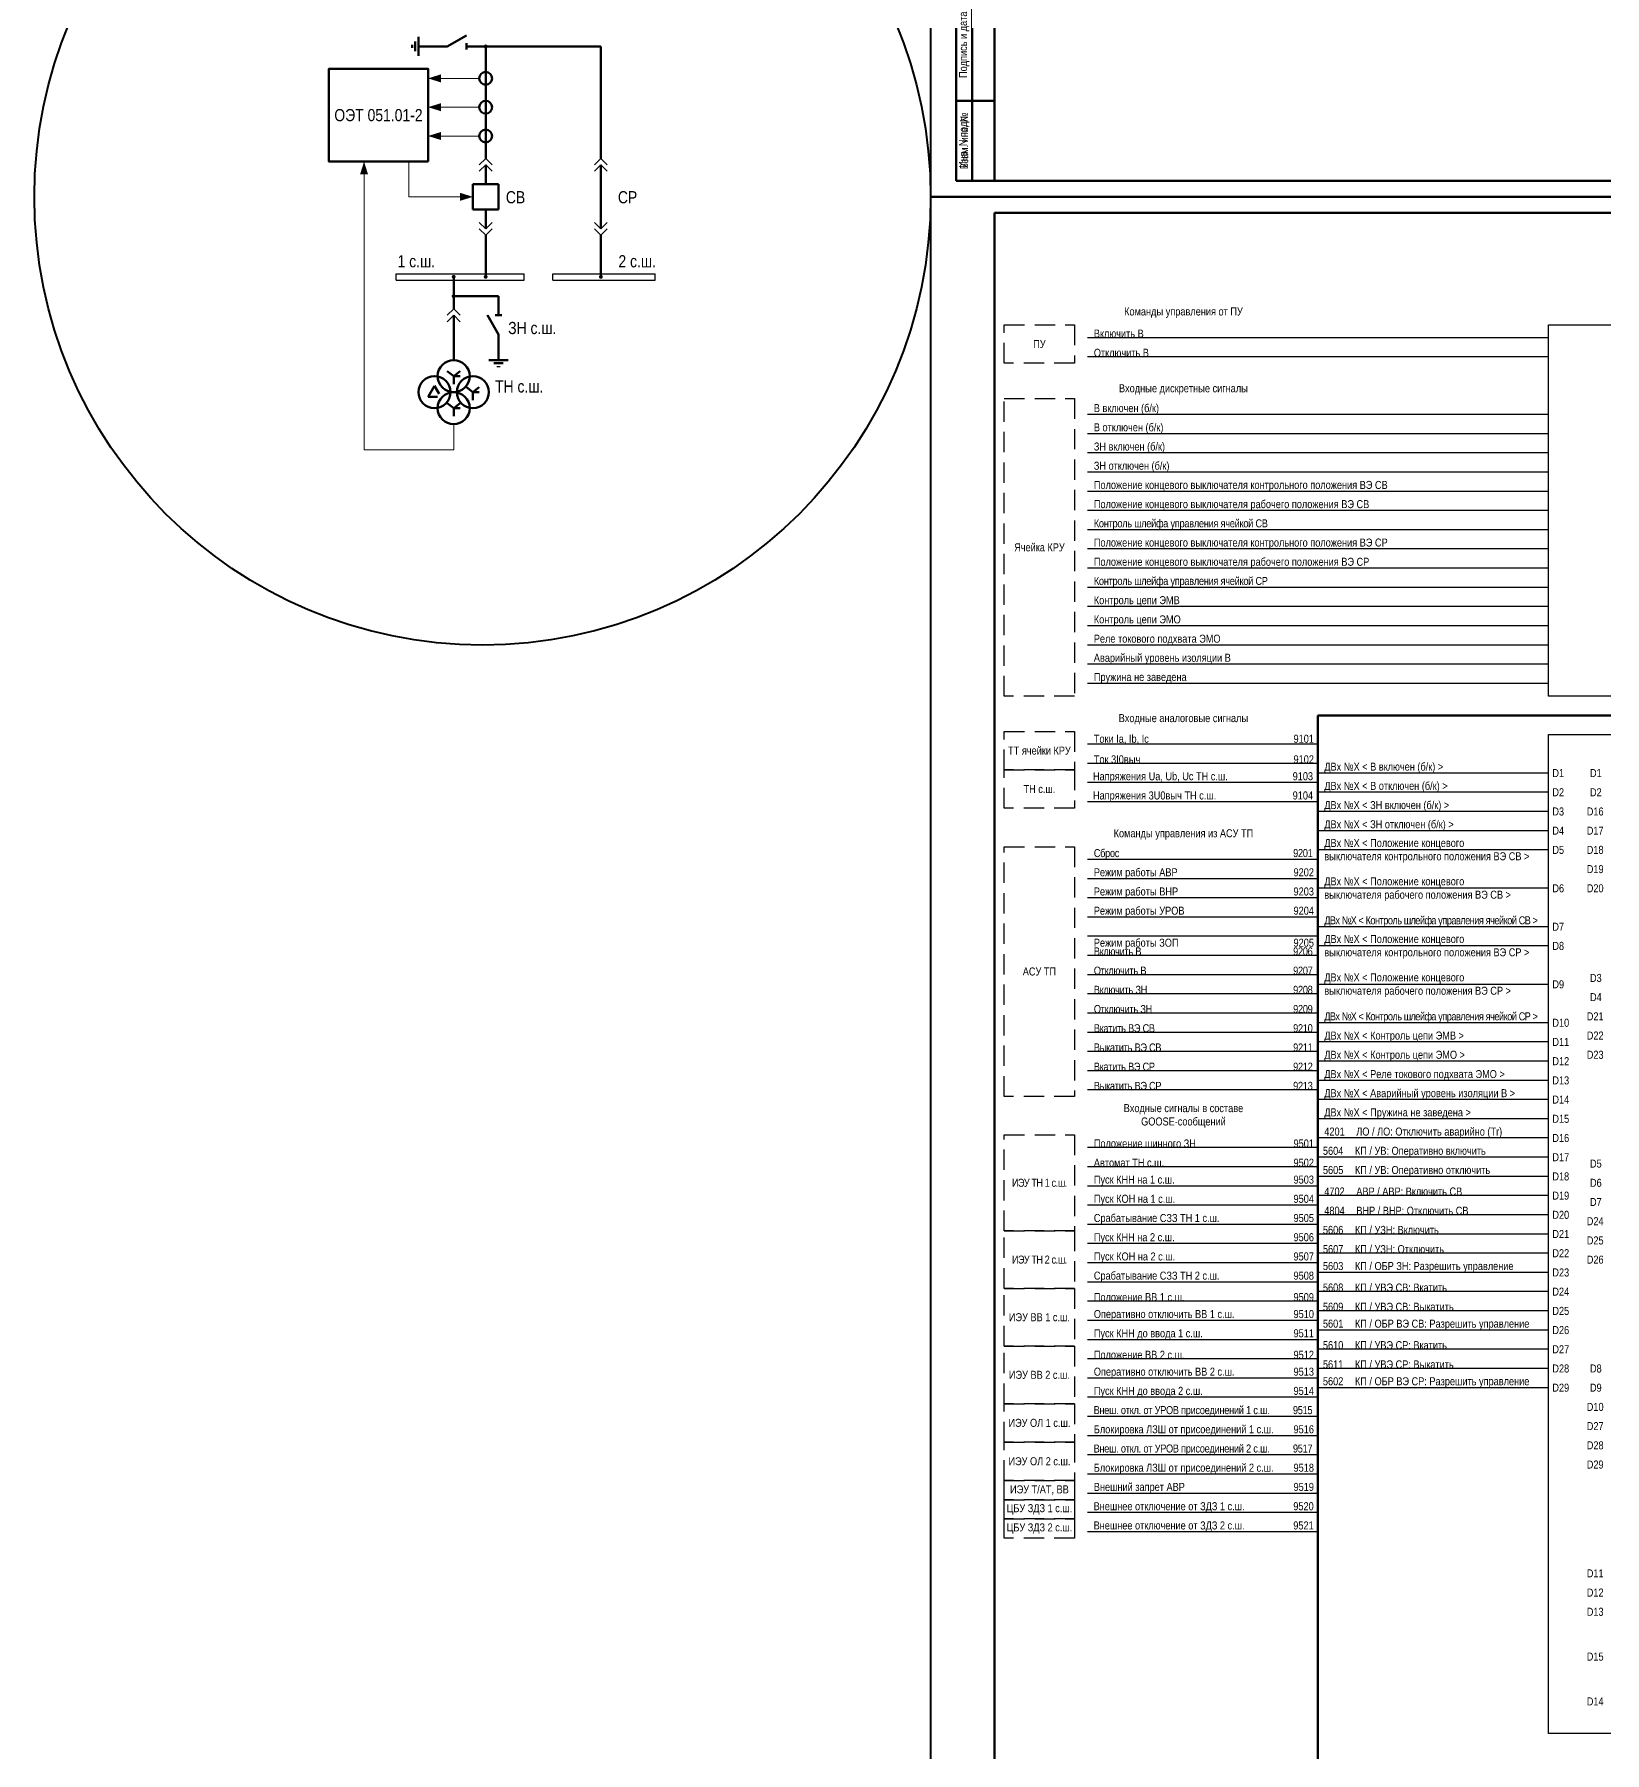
# Model space of a CAD drawing. Header units: millimetres. Extents: x 2179 to 12176, y -20554 to -12004.
# Drawn here: x 3403 to 3894, y -18517 to -17980 of the extents above; entities that cross this region are included whole.
import ezdxf
from ezdxf.enums import TextEntityAlignment as Align

# ---------------------------------------------------------------- set-up
doc = ezdxf.new("R2010")
doc.units = ezdxf.units.MM
doc.linetypes.add('штриховая2', pattern=[9.525, 6.35, -3.175])
for name, color, linetype, lineweight in [('GOOSE', 224, 'Continuous', 30), ('MMS', 190, 'Continuous', 30), ('Внутренняя шина', 4, 'Continuous', 70), ('Вход-Аналоги', 5, 'Continuous', 30), ('Линии связи', 75, 'Continuous', 30), ('Основная', 7, 'Continuous', 30), ('Основная сплошная', 7, 'Continuous', 30), ('Отключение_включение', 1, 'Continuous', 30), ('Сигналы внутр.', 13, 'Continuous', 30), ('Толстая', 7, 'Continuous', 53), ('Тонкая', 7, 'Continuous', 13), ('Цепи внешние', 134, 'Continuous', 30)]:
    doc.layers.add(name, color=color, linetype=linetype, lineweight=lineweight)
doc.layers.add('Рамка внешняя', color=8, linetype='Continuous', lineweight=40, plot=False)
doc.styles.add('2.5_Gost_RD', font='ARIALN.TTF', dxfattribs={"height": 2.5})
doc.styles.add('Narrow', font='ARIALN.TTF')
doc.styles.add('Вывод', font='tahoma.ttf', dxfattribs={"height": 2.5})
doc.styles.add('Компонент', font='ARIALN.TTF', dxfattribs={"height": 3.5})
doc.styles.add('Табл дан', font='ARIALN.TTF')

# ---------------------------------------------------------------- blocks, each defined once
blk = doc.blocks.new('*T16')
at = {"color": 0, "linetype": 'ByBlock', "lineweight": 50, "transparency": 16777216}
for p, q in [((0, 0), (0, 85)), ((0, 85), (12, 85)), ((5, 0), (5, 85)), ((12, 0), (12, 85)), ((0, 60), (12, 60)), ((0, 25), (12, 25)), ((0, 0), (12, 0))]:
    blk.add_line(p, q, dxfattribs=at)
at = {"color": 0, "transparency": 16777216, "char_height": 2.5, "attachment_point": 5, "rotation": 90, "style": '2.5_Gost_RD'}
for s, insert, width in [('Инв. № подл.', (2.5, 72.5), 23), ('Подпись и дата', (2.5, 42.5), 33), ('Взам. инв. №', (2.5, 12.5), 23)]:
    blk.add_mtext(s, dxfattribs=dict(at, insert=insert, width=width))
blk = doc.blocks.new('*T18')
at = {"color": 0, "linetype": 'ByBlock', "lineweight": 50, "transparency": 16777216}
for p, q in [((0, 0), (0, 145)), ((0, 145), (12, 145)), ((5, 0), (5, 145)), ((12, 0), (12, 145)), ((0, 110), (12, 110)), ((0, 85), (12, 85)), ((0, 60), (12, 60)), ((0, 25), (12, 25)), ((0, 0), (12, 0))]:
    blk.add_line(p, q, dxfattribs=at)
at = {"color": 0, "transparency": 16777216, "char_height": 2.5, "attachment_point": 5, "rotation": 90, "style": '2.5_Gost_RD'}
for s, insert, width in [('{\\C256;Подпись и дата}', (2.5, 127.5), 33), ('{\\C256;Инв. N дубл.}', (2.5, 97.5), 23), ('{\\C256;Взам. инв. N}', (2.5, 72.5), 23), ('Подпись и дата', (2.5, 42.5), 33), ('Инв. N подл.', (2.5, 12.5), 23)]:
    blk.add_mtext(s, dxfattribs=dict(at, insert=insert, width=width))
blk = doc.blocks.new('*U15')
blk.add_lwpolyline([(0, 0), (1189, 0), (1189, 841), (0, 841)], close=True)
at = {"lineweight": 50}
blk.add_lwpolyline([(20, 836), (1184, 836), (1184, 5), (20, 5)], close=True, dxfattribs=at)
for name in ['*T18', '*T16']:
    blk.add_blockref(name, (8, 5))
at = {"style": '2.5_Gost_RD', "flags": 8}
blk.add_attdef('ФОРМАТ', text='', height=2.5, dxfattribs=at).set_placement((1134, 4), align=Align.TOP_LEFT)
blk = doc.blocks.new('*U133')
at = {"color": 0, "lineweight": -2}
for p, q in [((0, 0), (40, 0)), ((0, -2), (0, 0)), ((40, -2), (40, 0)), ((0, -2), (40, -2))]:
    blk.add_line(p, q, dxfattribs=at)
at = {"layer": 'Основная', "style": 'Компонент'}
blk.add_attdef('ОШ', text='', height=3.5, dxfattribs=at).set_placement((6, 4), align=Align.MIDDLE_CENTER)
blk = doc.blocks.new('*U165')
at = {"layer": 'Основная', "ltscale": 0.25}
for p, q in [((2, 2), (0, 0)), ((0, 0), (2, -2))]:
    blk.add_line(p, q, dxfattribs=at)
blk = doc.blocks.new('*U68')
at = {"color": 0}
for p, q in [((0, 6), (0, 2)), ((0, 0), (0, -6))]:
    blk.add_line(p, q, dxfattribs=at)
at = {"color": 0, "ltscale": 0.25, "xscale": -1, "rotation": 90}
for p in [(0, 2), (0, 0)]:
    blk.add_blockref('*U165', p, dxfattribs=at)
at = {"layer": 'Основная'}
for tag, height, style, p in [('ОУ2', 3.5, 'Компонент', (-5, 6)), ('В2', 2.5, 'Вывод', (3, 6)), ('ОУ1', 3.5, 'Компонент', (-5, -6)), ('В1', 2.5, 'Вывод', (3, -6))]:
    blk.add_attdef(tag, text='', height=height, dxfattribs=dict(at, style=style)).set_placement(p, align=Align.MIDDLE_CENTER)
blk = doc.blocks.new('*U66')
at = {"color": 0}
for p, q in [((0, 0), (-8, 0)), ((-8, -8), (-8, 0)), ((0, -8), (0, 0)), ((0, -8), (-8, -8))]:
    blk.add_line(p, q, dxfattribs=at)
at = {"layer": 'Основная', "style": 'Компонент'}
blk.add_attdef('ОУ', text='', height=3.5, dxfattribs=at).set_placement((-15, -3), align=Align.MIDDLE_CENTER)
blk = doc.blocks.new('*U67')
at = {"color": 0}
for p, q in [((0, 0), (0, 6)), ((0, -6), (0, -2))]:
    blk.add_line(p, q, dxfattribs=at)
at = {"color": 0, "ltscale": 0.25, "rotation": 89.99999999999999}
for p in [(0, 0), (0, -2)]:
    blk.add_blockref('*U165', p, dxfattribs=at)
at = {"layer": 'Основная'}
for tag, height, style, p in [('ОУ1', 3.5, 'Компонент', (-5, 6)), ('В1', 2.5, 'Вывод', (3, 6)), ('ОУ2', 3.5, 'Компонент', (-5, -6)), ('В2', 2.5, 'Вывод', (3, -6))]:
    blk.add_attdef(tag, text='', height=height, dxfattribs=dict(at, style=style)).set_placement(p, align=Align.MIDDLE_CENTER)
blk = doc.blocks.new('*U77')
at = {"color": 0}
for p, q in [((-3, 0), (0, 0)), ((0, -3), (0, 3)), ((1, -1.5), (1, 1.5)), ((2, -0.5), (2, 0.5))]:
    blk.add_line(p, q, dxfattribs=at)
blk = doc.blocks.new('*U69')
at = {"ltscale": 0.25}
blk.add_circle((0, 0), 2, dxfattribs=at)
at = {"layer": 'Основная', "color": 0, "lineweight": -2}
blk.add_line((0, -3), (0, 3), dxfattribs=at)
at = {"layer": 'Основная', "style": 'Компонент'}
blk.add_attdef('ОУ', text='', height=3.5, dxfattribs=at).set_placement((-6, 0), align=Align.MIDDLE_CENTER)
blk = doc.blocks.new('*U135')
at = {"ltscale": 0.25}
blk.add_circle((0, 0), 2, dxfattribs=at)
at = {"layer": 'Основная', "color": 0, "lineweight": -2}
blk.add_line((0, -3), (0, 3), dxfattribs=at)
at = {"layer": 'Основная', "style": 'Компонент'}
blk.add_attdef('ОУ', text='', height=3.5, dxfattribs=at).set_placement((-6, 0), align=Align.MIDDLE_CENTER)
blk = doc.blocks.new('*U60')
at = {"color": 0}
blk.add_line((0, 0), (6, 3.43), dxfattribs=at)
blk = doc.blocks.new('*U52')
at = {"color": 0}
blk.add_line((0, -1), (0, 1), dxfattribs=at)
blk = doc.blocks.new('*U132')
at = {"color": 0}
for p, q in [((-9, 0), (-3, 0)), ((3, 0), (9, 0))]:
    blk.add_line(p, q, dxfattribs=at)
at = {"color": 0, "ltscale": 0.25}
for name, p in [('*U60', (-3, 0)), ('*U52', (3, 0))]:
    blk.add_blockref(name, p, dxfattribs=at)
at = {"layer": 'Основная'}
for tag, height, style, p in [('ОУ', 3.5, 'Компонент', (0, 12)), ('В2', 2.5, 'Вывод', (-7, -2)), ('В1', 2.5, 'Вывод', (7, -2))]:
    blk.add_attdef(tag, text='', height=height, dxfattribs=dict(at, style=style)).set_placement(p, align=Align.MIDDLE_CENTER)
blk = doc.blocks.new('*U134')
at = {"color": 0, "lineweight": -2}
for p, q in [((0, 0), (32, 0)), ((0, -2), (0, 0)), ((32, -2), (32, 0)), ((0, -2), (32, -2))]:
    blk.add_line(p, q, dxfattribs=at)
at = {"layer": 'Основная', "style": 'Компонент'}
blk.add_attdef('ОШ', text='', height=3.5, dxfattribs=at).set_placement((6, 4), align=Align.MIDDLE_CENTER)
blk = doc.blocks.new('*U137')
at = {"color": 0, "ltscale": 0.35}
for p, q in [((0, 2), (-2, -1.5)), ((0, 2), (1.5, -0.5)), ((-2, -1.5), (1, -1.5))]:
    blk.add_line(p, q, dxfattribs=at)
blk.add_circle((0, 0), 5, dxfattribs=at)
at = {"ltscale": 0.35, "style": 'Компонент'}
blk.add_attdef('ОУ', text='', height=3.5, dxfattribs=at).set_placement((-3, 10), align=Align.MIDDLE_CENTER)
blk = doc.blocks.new('*U138')
at = {"color": 0, "ltscale": 0.35}
for q in [(-2, 1.5), (2, 1.5), (2, 0), (0, -2.5)]:
    blk.add_line((0, 0), q, dxfattribs=at)
blk.add_circle((0, 0), 5, dxfattribs=at)
at = {"ltscale": 0.35, "style": 'Компонент'}
blk.add_attdef('ОУ', text='', height=3.5, dxfattribs=at).set_placement((0, 8), align=Align.MIDDLE_CENTER)
blk = doc.blocks.new('*U74')
at = {"color": 0}
for p, q in [((0, 3), (0, 9)), ((0, -9), (0, -3))]:
    blk.add_line(p, q, dxfattribs=at)
at = {"color": 0, "ltscale": 0.25, "rotation": 89.99999999999999}
for name, p in [('*U60', (0, -3)), ('*U52', (0, 3))]:
    blk.add_blockref(name, p, dxfattribs=at)
at = {"layer": 'Основная'}
for tag, height, style, p in [('В1', 2.5, 'Вывод', (2, 7)), ('ОУ', 3.5, 'Компонент', (-12, 0)), ('В2', 2.5, 'Вывод', (2, -7))]:
    blk.add_attdef(tag, text='', height=height, dxfattribs=dict(at, style=style)).set_placement(p, align=Align.MIDDLE_CENTER)
blk = doc.blocks.new('*U73')
at = {"color": 0}
for p, q in [((-3, 0), (3, 0)), ((0, 3), (0, 0)), ((-1.5, -1), (1.5, -1)), ((-0.5, -2), (0.5, -2))]:
    blk.add_line(p, q, dxfattribs=at)

msp = doc.modelspace()

# ---------------------------------------------------------------- linework, layer by layer
at = {"layer": 'Внутренняя шина'}
for points in [[(3804, -18775), (3804, -18193)], [(3804, -18193), (4064, -18193)]]:
    msp.add_lwpolyline(points, dxfattribs=at)
at = {"layer": 'Линии связи', "ltscale": 0.5}
for points in [[(3876, -18075), (3732, -18075)], [(3876, -18081), (3732, -18081)], [(3876, -18099), (3732, -18099)], [(3876, -18105), (3732, -18105)], [(3876, -18111), (3732, -18111)], [(3876, -18117), (3732, -18117)], [(3876, -18123), (3732, -18123)], [(3876, -18129), (3732, -18129)], [(3876, -18135), (3732, -18135)], [(3876, -18141), (3732, -18141)], [(3876, -18147), (3732, -18147)], [(3876, -18153), (3732, -18153)], [(3876, -18159), (3732, -18159)], [(3876, -18165), (3732, -18165)], [(3876, -18171), (3732, -18171)], [(3876, -18177), (3732, -18177)], [(3876, -18183), (3732, -18183)], [(3804, -18202), (3732, -18202)], [(3804, -18208), (3732, -18208)], [(3876, -18211), (3804, -18211)], [(3876, -18217), (3804, -18217)], [(3876, -18223), (3804, -18223)], [(3876, -18229), (3804, -18229)], [(3804, -18238), (3732, -18238)], [(3876, -18235), (3804, -18235)], [(3876, -18247), (3804, -18247)], [(3876, -18259), (3804, -18259)], [(3876, -18265), (3804, -18265)], [(3876, -18277), (3804, -18277)], [(3876, -18289), (3804, -18289)], [(3876, -18295), (3804, -18295)], [(3876, -18301), (3804, -18301)], [(3876, -18307), (3804, -18307)], [(3876, -18313), (3804, -18313)], [(3876, -18319), (3804, -18319)], [(3804, -18328), (3732, -18328)], [(3876, -18325), (3804, -18325)], [(3804, -18334), (3732, -18334)], [(3876, -18331), (3804, -18331)], [(3804, -18340), (3732, -18340)], [(3876, -18337), (3804, -18337)], [(3804, -18346), (3732, -18346)], [(3876, -18343), (3804, -18343)], [(3876, -18349), (3804, -18349)], [(3876, -18355), (3804, -18355)], [(3804, -18358), (3732, -18358)], [(3876, -18361), (3804, -18361)], [(3804, -18364), (3732, -18364)], [(3876, -18367), (3804, -18367)], [(3804, -18376), (3732, -18376)], [(3876, -18373), (3804, -18373)], [(3876, -18379), (3804, -18379)], [(3804, -18388), (3732, -18388)], [(3876, -18385), (3804, -18385)], [(3804, -18394), (3732, -18394)], [(3876, -18391), (3804, -18391)], [(3876, -18397), (3804, -18397)], [(3876, -18403), (3804, -18403)], [(3804, -18406), (3732, -18406)], [(3804, -18418), (3732, -18418)], [(3804, -18430), (3732, -18430)]]:
    msp.add_lwpolyline(points, dxfattribs=at)
at = {"layer": 'Линии связи'}
for points in [[(3804, -18214), (3732, -18214)], [(3804, -18220), (3732, -18220)], [(3804, -18244), (3732, -18244)], [(3804, -18250), (3732, -18250)], [(3804, -18256), (3732, -18256)], [(3804, -18262), (3732, -18262)], [(3804, -18268), (3732, -18268)], [(3804, -18274), (3732, -18274)], [(3804, -18280), (3732, -18280)], [(3804, -18286), (3732, -18286)], [(3804, -18292), (3732, -18292)], [(3804, -18298), (3732, -18298)], [(3804, -18304), (3732, -18304)], [(3804, -18310), (3732, -18310)], [(3804, -18352), (3732, -18352)], [(3804, -18370), (3732, -18370)], [(3804, -18382), (3732, -18382)], [(3804, -18400), (3732, -18400)], [(3804, -18412), (3732, -18412)], [(3804, -18424), (3732, -18424)], [(3804, -18436), (3732, -18436)], [(3804, -18442), (3732, -18442)], [(3804, -18448), (3732, -18448)]]:
    msp.add_lwpolyline(points, dxfattribs=at)
at = {"layer": 'Основная'}
msp.add_lwpolyline([(3526, -18012, 0, 2.5, 0), (3530, -18012, 0, 0, 0)], format="xyseb", dxfattribs=at)
at = {"layer": 'Основная', "ltscale": 0.25, "const_width": 0.6}
for points in [[(3533.7, -18056, -1), (3534.3, -18056, -1)], [(3533.7, -18056.01, 1), (3534.3, -18056.01, 1)], [(3543.7, -18056, -1), (3544.3, -18056, -1)], [(3543.7, -18056.01, 1), (3544.3, -18056.01, 1)], [(3579.7, -18056, -1), (3580.3, -18056, -1)], [(3579.7, -18056.01, 1), (3580.3, -18056.01, 1)], [(3534.3, -18061.99, 1), (3533.7, -18061.99, 1)], [(3533.7, -18062, 1), (3534.3, -18062, 1)]]:
    msp.add_lwpolyline(points, format="xyb", close=True, dxfattribs=at)
at = {"layer": 'Основная'}
for points in [[(3876, -18071), (3992, -18071), (3992, -18187), (3876, -18187)], [(3876, -18199), (3992, -18199), (3992, -18511), (3876, -18511)]]:
    msp.add_lwpolyline(points, close=True, dxfattribs=at)
at = {"layer": 'Основная сплошная', "linetype": 'штриховая2'}
for points in [[(3728, -18083), (3706, -18083), (3706, -18071), (3728, -18071)], [(3728, -18187), (3706, -18187), (3706, -18094), (3728, -18094)], [(3728, -18210), (3706, -18210), (3706, -18198), (3728, -18198)], [(3728, -18222), (3706, -18222), (3706, -18210), (3728, -18210)], [(3728, -18312), (3706, -18312), (3706, -18234), (3728, -18234)], [(3728, -18354), (3706, -18354), (3706, -18324), (3728, -18324)], [(3728, -18372), (3706, -18372), (3706, -18354), (3728, -18354)], [(3728, -18390), (3706, -18390), (3706, -18372), (3728, -18372)], [(3728, -18408), (3706, -18408), (3706, -18390), (3728, -18390)], [(3728, -18420), (3706, -18420), (3706, -18408), (3728, -18408)], [(3728, -18432), (3706, -18432), (3706, -18420), (3728, -18420)], [(3728, -18438), (3706, -18438), (3706, -18432), (3728, -18432)], [(3728, -18444), (3706, -18444), (3706, -18438), (3728, -18438)], [(3728, -18450), (3706, -18450), (3706, -18444), (3728, -18444)]]:
    msp.add_lwpolyline(points, close=True, dxfattribs=at)
at = {"layer": 'Отключение_включение', "color": 0, "lineweight": 50}
for p, q in [((3534, -18062), (3548, -18062)), ((3548, -18062), (3548, -18068)), ((3544.57, -18068), (3548, -18074)), ((3547, -18068), (3549, -18068)), ((3548, -18074), (3548, -18082)), ((3545, -18082), (3551, -18082)), ((3546.5, -18083), (3549.5, -18083))]:
    msp.add_line(p, q, dxfattribs=at)
at = {"layer": 'Рамка внешняя'}
msp.add_circle((3543, -18031), 140, dxfattribs=at)
at = {"layer": 'Толстая'}
for p, q in [((3544, -17984), (3580, -17984)), ((3580, -18027), (3580, -18035))]:
    msp.add_line(p, q, dxfattribs=at)
at = {"layer": 'Толстая', "ltscale": 0.25, "const_width": 0.6}
msp.add_lwpolyline([(3543.7, -17984, -1), (3544.3, -17984, -1)], format="xyb", close=True, dxfattribs=at)
at = {"layer": 'Толстая'}
for points in [[(3544, -18017), (3544, -17984)], [(3580, -18017), (3580, -17984)], [(3544, -18047), (3544, -18056)], [(3580, -18047), (3580, -18056)], [(3534, -18062), (3534, -18056)], [(3534, -18082), (3534, -18074)]]:
    msp.add_lwpolyline(points, dxfattribs=at)
msp.add_lwpolyline([(3526, -18020), (3495, -18020), (3495, -17991), (3526, -17991)], close=True, dxfattribs=at)
at = {"layer": 'Тонкая'}
for p, q in [((3542, -17994), (3526, -17994)), ((3542, -18003), (3526, -18003)), ((3542, -18012), (3526, -18012)), ((3506, -18110), (3506, -18020)), ((3520, -18031), (3520, -18020)), ((3520, -18031), (3540, -18031)), ((3534, -18102), (3534, -18110)), ((3506, -18110.01), (3534, -18110.01))]:
    msp.add_line(p, q, dxfattribs=at)
for points in [[(3526, -17994, 0, 2.5, 0), (3530, -17994, 0, 0, 0)], [(3526, -18003, 0, 2.5, 0), (3530, -18003, 0, 0, 0)], [(3506, -18020, 0, 2.5, 0), (3506, -18024, 0, 0, 0)], [(3540, -18031, 0, 2.5, 0), (3536, -18031, 0, 0, 0)]]:
    msp.add_lwpolyline(points, format="xyseb", dxfattribs=at)

# ---------------------------------------------------------------- block references
at = {"layer": 'Основная', "ltscale": 0.25}
for name, p in [('*U133', (3516, -18055.01)), ('*U134', (3565, -18055.01))]:
    msp.add_blockref(name, p, dxfattribs=at)
at = {"layer": 'Основная', "color": 0, "lineweight": 50, "ltscale": 0.35}
for name, p in [('*U74', (3548, -18071)), ('*U73', (3548, -18082))]:
    msp.add_blockref(name, p, dxfattribs=at)
at = {"layer": 'Рамка внешняя'}
for p in [(3683, -18031), (3683, -18872)]:
    msp.add_blockref('*U15', p, dxfattribs=at)
at = {"layer": 'Толстая', "ltscale": 0.25, "rotation": 180}
msp.add_blockref('*U77', (3523, -17984), dxfattribs=at)
at = {"layer": 'Толстая', "ltscale": 0.25}
for name, p in [('*U132', (3535, -17984)), ('*U68', (3534, -18068))]:
    msp.add_blockref(name, p, dxfattribs=at)
at = {"layer": 'Толстая', "ltscale": 0.25, "xscale": -1, "rotation": 180}
for name, p in [('*U135', (3544, -17994)), ('*U69', (3544, -18003)), ('*U69', (3544, -18012)), ('*U67', (3544, -18021)), ('*U67', (3580, -18021)), ('*U66', (3548, -18035)), ('*U68', (3544, -18041)), ('*U68', (3580, -18041))]:
    msp.add_blockref(name, p, dxfattribs=at)
at = {"layer": 'Толстая', "ltscale": 0.35}
for name, p in [('*U138', (3534, -18087)), ('*U137', (3528, -18092)), ('*U138', (3540, -18092)), ('*U138', (3534, -18097))]:
    msp.add_blockref(name, p, dxfattribs=at)

# ---------------------------------------------------------------- texts
at = {"layer": 'GOOSE', "ltscale": 0.5, "char_height": 2.5, "width": 70, "attachment_point": 7, "style": 'Narrow'}
for s, insert in [('Положение шинного ЗН^I^I^I   9501', (3734, -18328)), ('Пуск КНН на 1 с.ш.^I^I^I^I   9503^I', (3734, -18340)), ('Пуск КОН на 1 с.ш.^I^I^I^I   9504^I', (3734, -18346)), ('\\pt40,50,60,70;Срабатывание СЗЗ ТН 1 с.ш.^I^I^I   9505^I', (3734, -18352)), ('Пуск КНН на 2 с.ш.^I^I^I^I   9506^I', (3734, -18358)), ('Пуск КОН на 2 с.ш.^I^I^I^I   9507^I', (3734, -18364)), ('\\pt40,50,60,70;Срабатывание СЗЗ ТН 2 с.ш.^I^I^I   9508^I', (3734, -18370)), ('Положение ВВ 1 с.ш.^I^I^I^I   9509', (3734, -18376)), ('Пуск КНН до ввода 1 с.ш.^I^I^I   9511^I', (3734, -18388)), ('Положение ВВ 2 с.ш.^I^I^I^I   9512^I', (3734, -18394)), ('Пуск КНН до ввода 2 с.ш.^I^I^I   9514^I', (3734, -18406)), ('\\pt30,40,50,60,70;Внешний запрет АВР^I^I^I^I   9519^I', (3734, -18436))]:
    msp.add_mtext(s, dxfattribs=dict(at, insert=insert))
at = {"layer": 'GOOSE', "char_height": 2.5, "attachment_point": 7, "style": 'Narrow'}
for s, insert, width in [('Автомат ТН с.ш.^I^I^I^I   9502^I', (3734, -18334), 70), ('Оперативно отключить ВВ 1 с.ш.^I^I   9510^I', (3734, -18382), 70), ('Оперативно отключить ВВ 2 с.ш.^I^I   9513^I', (3734, -18400), 70), ('{\\T0.95;Внеш. откл. от УРОВ присоединений 1 с.ш.^I   9515^I}', (3733.93, -18412), 70.0735), ('Блокировка ЛЗШ от присоединений 1 с.ш.^I   9516^I', (3734, -18418), 70), ('{\\T0.95;Внеш. откл. от УРОВ присоединений 2 с.ш.^I   9517^I}', (3733.93, -18424), 70.0735), ('Блокировка ЛЗШ от присоединений 2 с.ш.^I   9518^I', (3734, -18430), 70), ('Внешнее отключение от ЗДЗ 1 с.ш.^I^I   9520^I', (3733.93, -18442), 70.0735), ('Внешнее отключение от ЗДЗ 2 с.ш.^I^I   9521^I', (3733.93, -18448), 70.0735)]:
    msp.add_mtext(s, dxfattribs=dict(at, insert=insert, width=width))
at = {"layer": 'MMS', "char_height": 2.5, "width": 70, "attachment_point": 7, "style": 'Narrow'}
for s, insert in [('{\\T0.95;Сброс^I^I^I^I^I^I   9201^I}', (3734, -18238)), ('Режим работы АВР^I^I^I^I   9202^I', (3734, -18244)), ('Режим работы ВНР^I^I^I^I   9203^I', (3734, -18250)), ('Режим работы УРОВ^I^I^I^I   9204^I', (3734, -18256)), ('Режим работы ЗОП^I^I^I^I   9205^I', (3734, -18266)), ('{\\T0.95;Включить В^I^I^I^I^I   9206^I}', (3734, -18268)), ('{\\T0.95;Отключить В^I^I^I^I^I   9207^I}', (3734, -18274)), ('{\\T0.95;Включить ЗН^I^I^I^I^I   9208^I}', (3734, -18280)), ('{\\T0.95;Отключить ЗН^I^I^I^I^I   9209}', (3734, -18286)), ('{\\T0.95;Вкатить ВЭ СВ^I^I^I^I^I   9210^I}', (3734, -18292)), ('{\\T0.95;Выкатить ВЭ СВ^I^I^I^I   9211^I}', (3734, -18298)), ('{\\T0.95;Вкатить ВЭ СР^I^I^I^I^I   9212^I}', (3734, -18304)), ('{\\T0.95;Выкатить ВЭ СР^I^I^I^I   9213^I}', (3734, -18310))]:
    msp.add_mtext(s, dxfattribs=dict(at, insert=insert))
at = {"layer": 'Вход-Аналоги', "char_height": 2.5, "attachment_point": 7, "style": 'Narrow'}
for s, insert, width in [('Токи Ia, Ib, Ic^I^I^I^I^I   9101^I', (3734, -18202), 70), ('Ток 3I0выч^I^I^I^I^I   9102^I', (3734, -18208), 70), ('Напряжения Ua, Ub, Uc ТН с.ш.^I^I   9103^I', (3733.73, -18214), 70.2651), ('Напряжения 3U0выч ТН с.ш.^I^I^I   9104^I', (3733.73, -18220), 70.2651)]:
    msp.add_mtext(s, dxfattribs=dict(at, insert=insert, width=width))
at = {"layer": 'Основная', "style": 'Табл дан'}
for s, p in [('D1', (3877.25, -18211)), ('D1', (3889, -18211)), ('D2', (3877.25, -18217)), ('D2', (3889, -18217)), ('D3', (3877.25, -18223)), ('D16', (3888, -18223)), ('D4', (3877.25, -18229)), ('D17', (3888, -18229)), ('D5', (3877.25, -18235)), ('D18', (3888, -18235)), ('D19', (3888, -18241)), ('D6', (3877.25, -18247)), ('D20', (3888, -18247)), ('D7', (3877.25, -18259)), ('D8', (3877.25, -18265)), ('D9', (3877.25, -18277)), ('D3', (3889, -18275)), ('D4', (3889, -18281)), ('D21', (3888, -18287)), ('D10', (3877.25, -18289)), ('D22', (3888, -18293)), ('D11', (3877.25, -18295)), ('D23', (3888, -18299)), ('D12', (3877.25, -18301)), ('D13', (3877.25, -18307)), ('D14', (3877.25, -18313)), ('D15', (3877.25, -18319)), ('D16', (3877.25, -18325)), ('D17', (3877.25, -18331)), ('D5', (3889, -18333)), ('D18', (3877.25, -18337)), ('D6', (3889, -18339)), ('D19', (3877.25, -18343)), ('D7', (3889, -18345)), ('D20', (3877.25, -18349)), ('D24', (3888, -18351)), ('D21', (3877.25, -18355)), ('D25', (3888, -18357)), ('D22', (3877.25, -18361)), ('D26', (3888, -18363)), ('D23', (3877.25, -18367)), ('D24', (3877.25, -18373)), ('D25', (3877.25, -18379)), ('D26', (3877.25, -18385)), ('D27', (3877.25, -18391)), ('D28', (3877.25, -18397)), ('D8', (3889, -18397)), ('D29', (3877.25, -18403)), ('D9', (3889, -18403)), ('D10', (3888, -18409)), ('D27', (3888, -18415)), ('D28', (3888, -18421)), ('D29', (3888, -18427)), ('D11', (3888, -18461)), ('D12', (3888, -18467)), ('D13', (3888, -18473)), ('D15', (3888, -18487)), ('D14', (3888, -18501))]:
    msp.add_text(s, height=2.5, dxfattribs=at).set_placement(p, align=Align.MIDDLE_LEFT)
at = {"layer": 'Основная', "style": 'Narrow'}
for s, insert, char_height, width, attachment_point in [('\\pt11.4;ОЭТ 051.01-2', (3510.5, -18005.5), 3.8, 31, 5), ('\\pi-11.4,l11.4,t11.4;СВ', (3553.33, -18031.15), 3.8, 53.3807, 5), ('\\pi-11.4,l11.4,t11.4;СР', (3588.33, -18031.15), 3.8, 53.3807, 5), ('\\pi-11.4,l11.4,t11.4;1 с.ш.', (3522.33, -18051.15), 3.8, 53.3807, 5), ('\\pi-11.4,l11.4,t11.4;2 с.ш.', (3591.33, -18051.15), 3.8, 53.3807, 5), ('\\pt55;Команды управления от ПУ', (3762, -18068.81), 2.5, 60, 8), ('\\pt55;Входные дискретные сигналы', (3762, -18092.81), 2.5, 60, 8), ('\\pt55;Входные аналоговые сигналы', (3762, -18195.81), 2.5, 60, 8), ('\\pt55;Команды управления из АСУ ТП', (3762, -18231.81), 2.5, 60, 8), ('\\pt55;Входные сигналы в составе GOOSE-сообщений', (3762, -18321.81), 2.5, 60, 8)]:
    msp.add_mtext(s, dxfattribs=dict(at, insert=insert, char_height=char_height, width=width, attachment_point=attachment_point))
at = {"layer": 'Основная', "color": 0, "lineweight": 50, "char_height": 3.8, "width": 18, "attachment_point": 5, "style": 'Narrow'}
for s, insert in [('ЗН с.ш.', (3558.57, -18072)), ('\\pi-11.4,l11.4,t11.4;ТН с.ш.', (3554.48, -18090.25))]:
    msp.add_mtext(s, dxfattribs=dict(at, insert=insert))
at = {"layer": 'Основная сплошная', "char_height": 2.5, "width": 22, "attachment_point": 5, "style": 'Narrow'}
for s, insert in [('\\pt55;ПУ', (3717, -18077)), ('\\pt55;Ячейка КРУ', (3717, -18140.5)), ('\\pt55;ТТ ячейки КРУ', (3717, -18204)), ('\\pt55;ТН с.ш.', (3717, -18216)), ('\\pt55;АСУ ТП', (3717, -18273)), ('\\pt55;{\\T0.9;ИЭУ ТН 1 с.ш.}', (3717, -18339)), ('\\pt55;{\\T0.9;ИЭУ ТН 2 с.ш.}', (3717, -18363)), ('\\pt55;ИЭУ ВВ 1 с.ш.', (3717, -18381)), ('\\pt55;ИЭУ ВВ 2 с.ш.', (3717, -18399)), ('\\pt55;ИЭУ ОЛ 1 с.ш.', (3717, -18414)), ('\\pt55;ИЭУ ОЛ 2 с.ш.', (3717, -18426)), ('\\pt55;ИЭУ Т/АТ, ВВ', (3717, -18435)), ('\\pt55;ЦБУ ЗДЗ 1 с.ш.', (3717, -18441)), ('\\pt55;ЦБУ ЗДЗ 2 с.ш.', (3717, -18447))]:
    msp.add_mtext(s, dxfattribs=dict(at, insert=insert))
at = {"layer": 'Сигналы внутр.', "ltscale": 0.5, "char_height": 2.5, "attachment_point": 7, "style": 'Narrow'}
for s, insert, width in [('ДВх №X < В включен (б/к) >', (3806, -18211), 58), ('ДВх №X < В отключен (б/к) >', (3806, -18217), 58), ('ДВх №X < ЗН включен (б/к) >', (3806, -18223), 58), ('ДВх №X < ЗН отключен (б/к) >', (3806, -18229), 58), ('ДВх №X < Положение концевого ^Jвыключателя контрольного положения ВЭ СВ >', (3806, -18239), 70), ('ДВх №X < Положение концевого ^Jвыключателя рабочего положения ВЭ СВ >', (3806, -18251), 70), ('{\\T0.9;ДВх №X < Контроль шлейфа управления ячейкой СВ >}', (3806, -18259), 70), ('ДВх №X < Положение концевого ^Jвыключателя контрольного положения ВЭ СР >', (3806, -18269), 70), ('ДВх №X < Положение концевого ^Jвыключателя рабочего положения ВЭ СР >', (3806, -18281), 70), ('{\\T0.9;ДВх №X < Контроль шлейфа управления ячейкой СР >}', (3806, -18289), 70), ('ДВх №X < Контроль цепи ЭМВ >', (3806, -18295), 58), ('ДВх №X < Контроль цепи ЭМО >', (3806, -18301), 58), ('ДВх №X < Реле токового подхвата ЭМО >', (3806, -18307), 58), ('\\pt10;ДВх №X < Аварийный уровень изоляции В >', (3806, -18313), 70), ('\\pt10;ДВх №X < Пружина не заведена >', (3806, -18319), 58), ('4201^IЛО / ЛО: Отключить аварийно (Tr)', (3806, -18325), 58), ('4702^IАВР / АВР: Включить СВ', (3806, -18343), 58), ('4804^IВНР / ВНР: Отключить СВ', (3806, -18349), 58)]:
    msp.add_mtext(s, dxfattribs=dict(at, insert=insert, width=width))
at = {"layer": 'Сигналы внутр.', "char_height": 2.5, "attachment_point": 7, "style": 'Табл дан'}
for s, insert, width in [('5604^IКП / УВ: Оперативно включить', (3805.57, -18331), 70.43), ('5605^IКП / УВ: Оперативно отключить', (3805.57, -18337), 70.43), ('5606^IКП / УЗН: Включить', (3805.57, -18355), 58.43), ('5607^IКП / УЗН: Отключить', (3805.57, -18361), 58.43), ('5603^IКП / ОБР ЗН: Разрешить управление', (3805.57, -18367), 70.43), ('5608^IКП / УВЭ СВ: Вкатить ', (3805.57, -18373), 58.43), ('5609^IКП / УВЭ СВ: Выкатить ', (3805.57, -18379), 58.43), ('5601^IКП / ОБР ВЭ СВ: Разрешить управление', (3805.57, -18385), 70.43), ('5610^IКП / УВЭ СР: Вкатить ', (3805.57, -18391), 70.43), ('5611^IКП / УВЭ СР: Выкатить ', (3805.57, -18397), 70.43), ('5602^IКП / ОБР ВЭ СР: Разрешить управление', (3805.57, -18403), 70.43)]:
    msp.add_mtext(s, dxfattribs=dict(at, insert=insert, width=width))
at = {"layer": 'Цепи внешние', "char_height": 2.5, "width": 70, "attachment_point": 7, "style": 'Narrow'}
for s, insert in [('Включить В', (3734, -18075)), ('Отключить В', (3734, -18081))]:
    msp.add_mtext(s, dxfattribs=dict(at, insert=insert))
at = {"layer": 'Цепи внешние', "ltscale": 0.5, "char_height": 2.5, "attachment_point": 7, "style": 'Narrow'}
for s, insert, width in [('В включен (б/к)', (3734, -18099), 70), ('В отключен (б/к)^I^I^I^I', (3734, -18105), 70), ('ЗН включен (б/к)^I^I^I^I  ', (3734, -18111), 70), ('ЗН отключен (б/к)^I^I^I^I ', (3734, -18117), 70), ('Положение концевого выключателя контрольного положения ВЭ СВ', (3734, -18123), 142), ('Положение концевого выключателя рабочего положения ВЭ СВ', (3734, -18129), 142), ('{\\T0.95;Контроль шлейфа управления ячейкой СВ}', (3734, -18135), 70), ('Положение концевого выключателя контрольного положения ВЭ СР', (3734, -18141), 142), ('\\pt10;Положение концевого выключателя рабочего положения ВЭ СР', (3734, -18147), 142), ('{\\T0.95;Контроль шлейфа управления ячейкой СР}', (3734, -18153), 70), ('Контроль цепи ЭМВ', (3734, -18159), 70), ('Контроль цепи ЭМО', (3734, -18165), 70), ('Реле токового подхвата ЭМО^I', (3734, -18171), 70), ('Аварийный уровень изоляции В', (3734, -18177), 70), ('Пружина не заведена', (3734, -18183), 70)]:
    msp.add_mtext(s, dxfattribs=dict(at, insert=insert, width=width))

doc.saveas('drawing.dxf')
